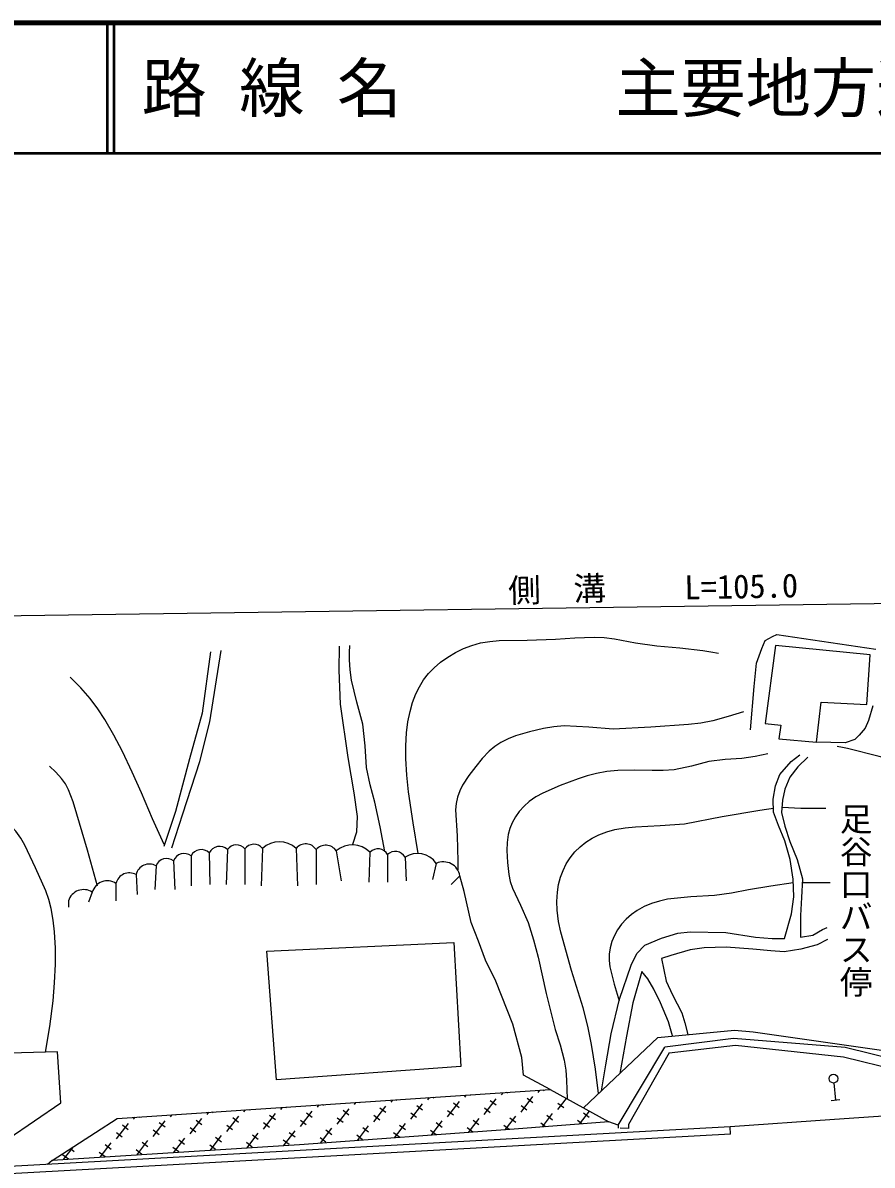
# Model space of a CAD drawing. Units: millimetres, scale not verified. Extents: x 40000 to 680000, y 20000 to 380000.
# Drawn here: x 171273 to 236432, y 292352 to 380000 of the extents above; entities that cross this region are included whole.
import ezdxf
from ezdxf.enums import TextEntityAlignment as Align

# ---------------------------------------------------------------- set-up
doc = ezdxf.new("R2010")
doc.units = ezdxf.units.MM
doc.header["$LTSCALE"] = 1000
for name, color, linetype, lineweight in [('M-BGD', 7, 'Continuous', 25), ('M-TTL', 2, 'Continuous', 140), ('M-TTL-LINE', 7, 'Continuous', 50)]:
    doc.layers.add(name, color=color, linetype=linetype, lineweight=lineweight)
doc.layers.add('M-TTL-TXT', color=7, linetype='Continuous')
doc.styles.add('@ＭＳ ゴシック', font='')
doc.styles.add('ＭＳ ゴシック', font='')
doc.styles.get('@ＭＳ ゴシック').set_extended_font_data('@MS Gothic')
doc.styles.get('ＭＳ ゴシック').set_extended_font_data('MS Gothic')

msp = doc.modelspace()

# ---------------------------------------------------------------- linework, layer by layer
at = {"layer": 'M-BGD'}
for p, q in [((263836, 335804), (161949, 334376)), ((228775, 332926), (229125, 333072)), ((229125, 333072), (236724, 331936)), ((227960, 331994), (228222, 332606)), ((228222, 332606), (228775, 332926)), ((229008, 332227), (228222, 326229)), ((236287, 331499), (229008, 332227)), ((185659, 331728), (185033, 327034)), ((185624, 326373), (186494, 331832)), ((195535, 330337), (195570, 332180)), ((227552, 330858), (227960, 331994)), ((236025, 327685), (236287, 331499)), ((227378, 329082), (227552, 330858)), ((195639, 327729), (195535, 330337)), ((227087, 325763), (227378, 329082)), ((232153, 324802), (232531, 327889)), ((232531, 327889), (236025, 327685)), ((185033, 327034), (184060, 323522)), ((196230, 323626), (195639, 327729)), ((236494, 327597), (236145, 326462)), ((184859, 323313), (185624, 326373)), ((228222, 326229), (229416, 326113)), ((229416, 326113), (229270, 325064)), ((236145, 326462), (235883, 325880)), ((235446, 325356), (235096, 325006)), ((235883, 325880), (235446, 325356)), ((229270, 325064), (232153, 324802)), ((234368, 324744), (232153, 324802)), ((235096, 325006), (234368, 324744)), ((184060, 323522), (182982, 319488)), ((196682, 320914), (196230, 323626)), ((230228, 323326), (230896, 323833)), ((231509, 323646), (230736, 322926)), ((183538, 319314), (184859, 323313)), ((229348, 322338), (230228, 323326)), ((230736, 322926), (230122, 322125)), ((229028, 321458), (229348, 322338)), ((230122, 322125), (229721, 321191)), ((196960, 319105), (196682, 320914)), ((228841, 320444), (229028, 321458)), ((229721, 321191), (229561, 320364)), ((228867, 319430), (228841, 320444)), ((229561, 320364), (229481, 319403)), ((182982, 319488), (182077, 316810)), ((182703, 316706), (183538, 319314)), ((196891, 317923), (196960, 319105)), ((229241, 318419), (228867, 319430)), ((229481, 319403), (229721, 318362)), ((229721, 317245), (229241, 318419)), ((229721, 318362), (230122, 317188)), ((196578, 316984), (196891, 317923)), ((186962, 316564), (186866, 313876)), ((188306, 316612), (188306, 313876)), ((189650, 316660), (189554, 313780)), ((192242, 316660), (192338, 313780)), ((193778, 316564), (193778, 313876)), ((195314, 316468), (195698, 314164)), ((230148, 315804), (229721, 317245)), ((230122, 317188), (230682, 315800)), ((182834, 315700), (182930, 313492)), ((184178, 316084), (184178, 313780)), ((185570, 316324), (185618, 313876)), ((197906, 316372), (197810, 314068)), ((199250, 316180), (199250, 314068)), ((200594, 315988), (200690, 314164)), ((230362, 314286), (230148, 315804)), ((230682, 315800), (231082, 314333)), ((181490, 315316), (181394, 313492)), ((202994, 315508), (202706, 314260)), ((178418, 313972), (178418, 312628)), ((179954, 314644), (180050, 313108)), ((204809, 314560), (204146, 313876)), ((205123, 313341), (204809, 314560)), ((230415, 312952), (230362, 314286)), ((231082, 314333), (231002, 312891)), ((176594, 313300), (176306, 312532)), ((205674, 310982), (205123, 313341)), ((230255, 311644), (230415, 312952)), ((174770, 312628), (174770, 312148)), ((231002, 312891), (230922, 311504)), ((229695, 309746), (230255, 311644)), ((230922, 311504), (230922, 309849)), ((206224, 309527), (205674, 310982)), ((231885, 310009), (232632, 310436)), ((232632, 310436), (232979, 310596)), ((189984, 308780), (204337, 309448)), ((204337, 309448), (204887, 299932)), ((206775, 308072), (206224, 309527)), ((218994, 309239), (220274, 309773)), ((220274, 309773), (221529, 310146)), ((221529, 310146), (222463, 310253)), ((222463, 310253), (225211, 310200)), ((225211, 310200), (227480, 309853)), ((227480, 309853), (228761, 309746)), ((228761, 309746), (229695, 309746)), ((230922, 309849), (231885, 310009)), ((233006, 309662), (232205, 309262)), ((190731, 298910), (189984, 308780)), ((217953, 307691), (218380, 308599)), ((218380, 308599), (218994, 309239)), ((222470, 308865), (220975, 308438)), ((223532, 309022), (222470, 308865)), ((225240, 309075), (223532, 309022)), ((227268, 308915), (225240, 309075)), ((228656, 308808), (227268, 308915)), ((229670, 308728), (228656, 308808)), ((230951, 308915), (229670, 308728)), ((232205, 309262), (230951, 308915)), ((207561, 306460), (206775, 308072)), ((217045, 305076), (217953, 307691)), ((220975, 308438), (220282, 308198)), ((220282, 308198), (220628, 306463)), ((218760, 307214), (218067, 304812)), ((219214, 306654), (218760, 307214)), ((208859, 303179), (207561, 306460)), ((219694, 305853), (219214, 306654)), ((220628, 306463), (221109, 305426)), ((216405, 302434), (217045, 305076)), ((220201, 304812), (219694, 305853)), ((221109, 305426), (221829, 304038)), ((218067, 304812), (217586, 302250)), ((220815, 303345), (220201, 304812)), ((221110, 302262), (220815, 303345)), ((221829, 304038), (222070, 303264)), ((222070, 303264), (222287, 302372)), ((209567, 300623), (208859, 303179)), ((216005, 300059), (216405, 302434)), ((219983, 302157), (225877, 302707)), ((225877, 302707), (227291, 302589)), ((227291, 302589), (239415, 300860)), ((214287, 296743), (219983, 302157)), ((217586, 302250), (217079, 299397)), ((225784, 302078), (220533, 301410)), ((220871, 300975), (225941, 301568)), ((234349, 301371), (225784, 302078)), ((225941, 301568), (234231, 300664)), ((173942, 301052), (168012, 300891)), ((174183, 297135), (173942, 301052)), ((216958, 295419), (220533, 301410)), ((220871, 300975), (217747, 295483)), ((234231, 300664), (246254, 297678)), ((246411, 298424), (234349, 301371)), ((204887, 299932), (190731, 298910)), ((209685, 299247), (209567, 300623)), ((215678, 298065), (216005, 300059)), ((211729, 298146), (209685, 299247)), ((189135, 296646), (211729, 298146)), ((210817, 297935), (210938, 298094)), ((211265, 298064), (211204, 298111)), ((211729, 298146), (216233, 295676)), ((233490, 298657), (233619, 297348)), ((170137, 294372), (174183, 297135)), ((196706, 296998), (196827, 297156)), ((197154, 297127), (197093, 297174)), ((199528, 297185), (199649, 297344)), ((199976, 297315), (199915, 297362)), ((202350, 297373), (202472, 297531)), ((202799, 297502), (202737, 297549)), ((203855, 296055), (204766, 297247)), ((205173, 297560), (205294, 297719)), ((205621, 297689), (205559, 297736)), ((206677, 296243), (207588, 297434)), ((207134, 297309), (207581, 296968)), ((207995, 297747), (208116, 297906)), ((208443, 297877), (208381, 297924)), ((209500, 296430), (210411, 297622)), ((209956, 297497), (210403, 297155)), ((212322, 296617), (212970, 297466)), ((233281, 297315), (233952, 297381)), ((178505, 295941), (189135, 296646)), ((185417, 296248), (185538, 296407)), ((185865, 296378), (185804, 296425)), ((188239, 296436), (188360, 296594)), ((188687, 296565), (188626, 296612)), ((189744, 295118), (190655, 296310)), ((191061, 296623), (191183, 296782)), ((191510, 296752), (191448, 296799)), ((192566, 295306), (193477, 296497)), ((193023, 296373), (193470, 296031)), ((193884, 296811), (194005, 296969)), ((194332, 296940), (194271, 296987)), ((195388, 295493), (196300, 296685)), ((195845, 296560), (196292, 296218)), ((198211, 295681), (199122, 296872)), ((198668, 296747), (199114, 296406)), ((201033, 295868), (201944, 297059)), ((201481, 295997), (201034, 296339)), ((201490, 296935), (201937, 296593)), ((204303, 296185), (203856, 296526)), ((204312, 297122), (204759, 296780)), ((207126, 296372), (206679, 296714)), ((209948, 296559), (209501, 296901)), ((211134, 295282), (211915, 296304)), ((212770, 296747), (212323, 297088)), ((213981, 295502), (214738, 296492)), ((214283, 296367), (214730, 296025)), ((246952, 296759), (233540, 295852)), ((173532, 292720), (178505, 295941)), ((178455, 294369), (179366, 295560)), ((178912, 295436), (179359, 295094)), ((179773, 295874), (179894, 296033)), ((180221, 296003), (180159, 296050)), ((181277, 294556), (182189, 295748)), ((181734, 295623), (182181, 295281)), ((182595, 296061), (182716, 296220)), ((183043, 296190), (182981, 296238)), ((184100, 294744), (185011, 295935)), ((184557, 295810), (185003, 295469)), ((186922, 294931), (187833, 296123)), ((187370, 295060), (186923, 295402)), ((187379, 295998), (187826, 295656)), ((190192, 295248), (189745, 295589)), ((190201, 296185), (190648, 295843)), ((193014, 295435), (192568, 295777)), ((195837, 295622), (195390, 295964)), ((198659, 295810), (198212, 296152)), ((199780, 294447), (200627, 295555)), ((200172, 295430), (200619, 295088)), ((202616, 294653), (203449, 295742)), ((202995, 295617), (203441, 295276)), ((205452, 294858), (206271, 295929)), ((205817, 295805), (206264, 295463)), ((208590, 295085), (208184, 295396)), ((208288, 295064), (209093, 296117)), ((216233, 295676), (208634, 295089)), ((208639, 295992), (209086, 295650)), ((211376, 295301), (211006, 295584)), ((211461, 296179), (211908, 295838)), ((214161, 295516), (213828, 295771)), ((216958, 295419), (216233, 295676)), ((216958, 295419), (216958, 295184)), ((217747, 295483), (217731, 295161)), ((233540, 295852), (225532, 295285)), ((225532, 295285), (164306, 291916)), ((225563, 294726), (164337, 291357)), ((178903, 294498), (178457, 294840)), ((181726, 294685), (181279, 295027)), ((184548, 294873), (184101, 295215)), ((185651, 293487), (186516, 294618)), ((188466, 293665), (189338, 294805)), ((188884, 294680), (189330, 294339)), ((191281, 293843), (192160, 294993)), ((191706, 294868), (192153, 294526)), ((208634, 295089), (192510, 293921)), ((194108, 294037), (194982, 295180)), ((194528, 295055), (194975, 294713)), ((197341, 294305), (196895, 294647)), ((196944, 294242), (197804, 295367)), ((197350, 295243), (197797, 294901)), ((200164, 294492), (199717, 294834)), ((202986, 294680), (202539, 295021)), ((205788, 294882), (205361, 295209)), ((217731, 295161), (217087, 295194)), ((225563, 294726), (225532, 295285)), ((192510, 293921), (173532, 292720)), ((174390, 292774), (175149, 293767)), ((174929, 293624), (175219, 293402)), ((176081, 294311), (176039, 294343)), ((177205, 292952), (178049, 294056)), ((177595, 293931), (178042, 293589)), ((180020, 293130), (180871, 294243)), ((180417, 294118), (180864, 293776)), ((183230, 293368), (182784, 293710)), ((182836, 293309), (183693, 294430)), ((183239, 294306), (183686, 293964)), ((186053, 293555), (185606, 293897)), ((186061, 294493), (186508, 294151)), ((188875, 293743), (188428, 294085)), ((191697, 293930), (191250, 294272)), ((194519, 294118), (194072, 294459)), ((174764, 292806), (174317, 293148)), ((177586, 292993), (177139, 293335)), ((180408, 293181), (179961, 293522)), ((173532, 292720), (173163, 292403))]:
    msp.add_line(p, q, dxfattribs=at)
for points in [[(199045, 316428), (198690, 318323), (198275, 320209), (197931, 321526), (197645, 322860), (197530, 324534), (197355, 326196), (196887, 327873), (196477, 329564), (196379, 330345), (196342, 331129), (196344, 331676), (196357, 332224)], [(201610, 316271), (201208, 318627), (200866, 320990), (200730, 322269), (200654, 323554), (200652, 324535), (200711, 325530), (200815, 326355), (200979, 327171), (201174, 327850), (201424, 328507), (201694, 329055), (202021, 329582), (202397, 330064), (202827, 330516), (203322, 330948), (203865, 331339), (204457, 331691), (205084, 331993), (205721, 332235), (206382, 332421), (207089, 332544), (207805, 332608), (209959, 332631), (212134, 332716), (213614, 332819), (215094, 332861), (215875, 332828), (216664, 332734), (218284, 332438), (219915, 332201), (221678, 332051), (223433, 331841), (224044, 331742), (224656, 331637)], [(182126, 316952), (181219, 318919), (180367, 320913), (179670, 322517), (178918, 324096), (178265, 325335), (177558, 326545), (177022, 327365), (176432, 328157), (175723, 328965), (174961, 329742), (174933, 329770), (174898, 329805)], [(226569, 327146), (225397, 326766), (224204, 326444), (223284, 326272), (222343, 326159), (219451, 325952), (216567, 325807), (214684, 325962), (212802, 326057), (212012, 325985), (211225, 325852), (210143, 325599), (209077, 325288), (208497, 325065), (207938, 324784), (207482, 324475), (207061, 324116), (206519, 323553), (206014, 322940), (205485, 322242), (205014, 321519), (204786, 321069), (204614, 320593), (204514, 320110), (204473, 319611), (204592, 317627), (204650, 315665), (204646, 315338), (204640, 315002)], [(252301, 321059), (250238, 321676), (248138, 322242), (247059, 322474), (245973, 322647), (245048, 322734), (244109, 322761), (242588, 322748), (241075, 322796), (240239, 322903), (239409, 323069), (236977, 323720), (234528, 324313), (234148, 324398), (233758, 324484)], [(228435, 323902), (227445, 323697), (226436, 323551), (225157, 323468), (223889, 323325), (222579, 322975), (221251, 322684), (220408, 322629), (219556, 322634), (218233, 322660), (216915, 322625), (216089, 322549), (215274, 322414), (214565, 322230), (213872, 321987), (212504, 321475), (211154, 320905), (210631, 320615), (210130, 320267), (209723, 319904), (209357, 319496), (209057, 319075), (208810, 318624), (208633, 318178), (208516, 317716), (208435, 317111), (208414, 316484), (208451, 315567), (208548, 314655), (208657, 314121), (208827, 313595), (209458, 312294), (210035, 310963), (210449, 309646), (210808, 308304), (211429, 305527), (212111, 302753), (212485, 301590), (212801, 300409), (212927, 299645), (212994, 298860), (213020, 298148), (213030, 297433)], [(176998, 313751), (176238, 316522), (175419, 319281), (175122, 320226), (174767, 321156), (174533, 321604), (174249, 322020), (173810, 322510), (173322, 322978)], [(215442, 297841), (215206, 299721), (214909, 301604), (214615, 303017), (214262, 304415), (213374, 307295), (212537, 310217), (212377, 311059), (212278, 311906), (212253, 312594), (212288, 313289), (212375, 313875), (212520, 314449), (212714, 314968), (212964, 315465), (213272, 315943), (213630, 316387), (214025, 316782), (214458, 317129), (214943, 317438), (215457, 317693), (216068, 317924), (216698, 318098), (217483, 318239), (218282, 318321), (220166, 318401), (222036, 318540), (224913, 319095), (227802, 319590), (228325, 319666), (228859, 319741)], [(229516, 319823), (230958, 319750), (232412, 319738), (232651, 319740), (232890, 319743)], [(173023, 301027), (173338, 302981), (173595, 304950), (173713, 306353), (173772, 307762), (173769, 309005), (173707, 310259), (173607, 311155), (173449, 312038), (173267, 312731), (173029, 313404), (172255, 315165), (171429, 316897), (171113, 317441), (170736, 317968), (170430, 318305), (170077, 318603), (169761, 318795), (169411, 318937), (169062, 319010), (168698, 319023), (168519, 319016), (168330, 319004)], [(230373, 314006), (228657, 313766), (226946, 313466), (225650, 313231), (224339, 313054), (222527, 312932), (220724, 312750), (220107, 312618), (219496, 312424), (218941, 312187), (218412, 311895), (217964, 311583), (217548, 311220), (217196, 310835), (216891, 310411), (216652, 309978), (216462, 309508), (216333, 309030), (216264, 308543), (216260, 308054), (216317, 307559), (216641, 306241), (217016, 304953)], [(233223, 314003), (232150, 314003), (231065, 314007)]]:
    msp.add_lwpolyline(points, dxfattribs=at)
msp.add_circle((233457, 298990), 335, dxfattribs=at)
for centre, radius, start, end in [((184964, 315682), 883, 46.65228, 152.91248), ((186356, 315922), 883, 46.65228, 152.91248), ((187652, 316084), 840, 38.91528, 145.17548), ((188996, 316132), 840, 38.91528, 145.17548), ((190946, 315230), 1930, 47.81097, 132.18896), ((192974, 316036), 962, 33.29352, 139.55371), ((194511, 315940), 962, 33.29352, 139.55371), ((196557, 314989), 1932, 45.71625, 130.0415), ((198507, 315772), 848, 28.73975, 134.99994), ((199851, 315580), 848, 28.73975, 134.99994), ((182306, 315004), 874, 52.81525, 159.07544), ((183650, 315388), 874, 52.81525, 159.07544), ((201550, 314524), 1748, 34.24725, 123.13275), ((203532, 314327), 1298, 10.3429, 114.48126), ((179438, 313732), 1048, 60.49921, 166.75946), ((180974, 314404), 1048, 60.49921, 166.75946), ((177759, 312952), 1215, 57.09473, 163.35492), ((175934, 312280), 1215, 57.09473, 163.35492)]:
    msp.add_arc(centre, radius, start, end, dxfattribs=at)
at = {"layer": 'M-TTL'}
msp.add_line((680000, 380000), (40000, 380000), dxfattribs=at)
at = {"layer": 'M-TTL-LINE'}
for p, q in [((177750, 380000), (177750, 370000)), ((178250, 380000), (178250, 370000)), ((40000, 370000), (680000, 370000))]:
    msp.add_line(p, q, dxfattribs=at)

# ---------------------------------------------------------------- texts
at = {"layer": 'M-BGD'}
for s, rotation, style, p in [('側\u3000溝', 1.5, 'ＭＳ ゴシック', (208546, 334969)), ('L=105.0', 1.1, 'ＭＳ ゴシック', (222051, 335209)), ('足谷口バス停', 270, '@ＭＳ ゴシック', (233704, 320179))]:
    msp.add_text(s, height=1833, rotation=rotation, dxfattribs=dict(at, style=style)).set_placement(p, align=Align.BOTTOM_LEFT)
at = {"layer": 'M-TTL-TXT', "style": 'ＭＳ ゴシック'}
for s, p in [('路 線 名', (180380, 375000)), ('主要地方道岩国佐伯線', (216734, 375000))]:
    msp.add_text(s, height=3666, dxfattribs=at).set_placement(p, align=Align.MIDDLE_LEFT)

doc.saveas('drawing.dxf')
